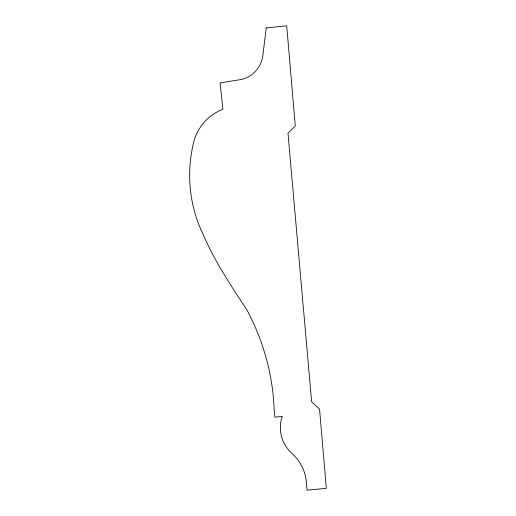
<?xml version="1.0" encoding="UTF-8"?>
<svg xmlns="http://www.w3.org/2000/svg" width="516" height="516" viewBox="0 0 516 516"><rect width="100%" height="100%" fill="white"/><g stroke="black" fill="none" stroke-linecap="round" stroke-linejoin="round"><path stroke-width="0.77" d="M266.256 27.916L263.173 52.613A29.012 27.767 85.4 0 1 240.933 79.548L220.055 82.921L222.88 109.302A48.272 47.64 81.6 0 0 193.861 141.481A138.217 134.908 -54.5 0 0 199.047 225.144A419.308 378.615 -57.5 0 0 220.371 268.255L233.529 289.579L247.112 310.245A254.169 230.355 20.4 0 1 274.112 409.285L274.899 417.147L282.252 416.418A39.513 36.604 -10 0 0 291.624 453.119A49.813 45.402 -2.5 0 1 306.227 480.848L307.085 490.2L326.318 488.317L319.539 409.104L311.638 401.867L287.993 133.263L295.287 125.962L286.715 25.8L266.256 27.916"/></g></svg>
